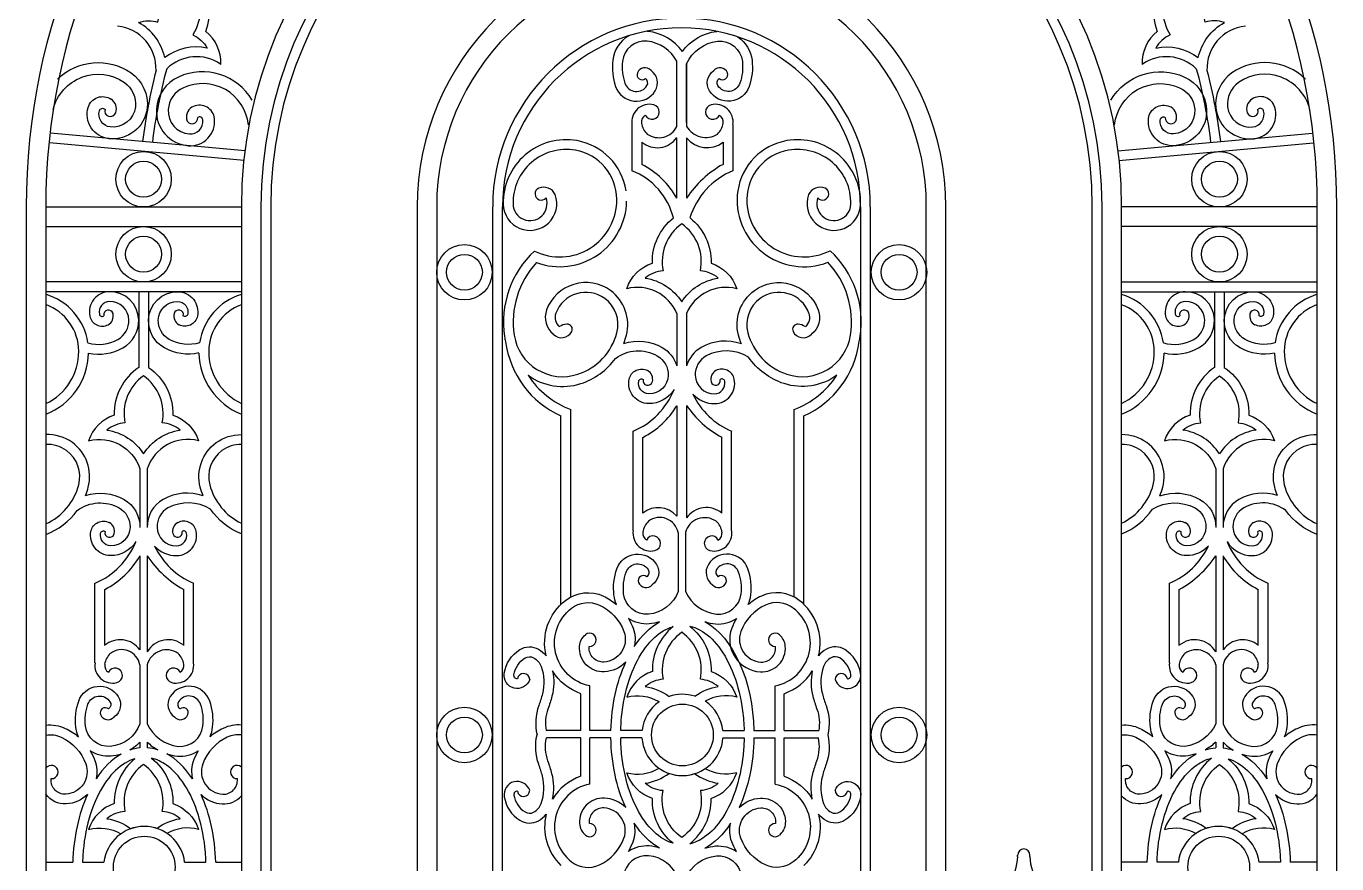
# Model space of a CAD drawing. Header units: millimetres. Extents: x 0 to 1702, y 0 to 2807.
# Drawn here: x 0 to 1702, y 1103 to 2190 of the extents above; entities that cross this region are included whole.
import ezdxf

# ---------------------------------------------------------------- set-up
doc = ezdxf.new("R2010")
doc.units = ezdxf.units.MM
for name, color, linetype in [('ceco.net 115 door frame', 7, 'Continuous'), ('ceco.net 115 door lock', 8, 'Continuous'), ('ceco.net 115 door wrought iron', 9, 'Continuous')]:
    doc.layers.add(name, color=color, linetype=linetype)

msp = doc.modelspace()

# ---------------------------------------------------------------- linework, layer by layer
at = {"layer": 'ceco.net 115 door frame'}
for p, q in [((25.4, 1955.8), (279.4, 1955.8)), ((304.8, 1955.8), (304.8, 50.8)), ((317.5, 1955.8), (317.5, 50.8)), ((533, 1955.8), (533, 266.3)), ((1168.8, 266.3), (1168.8, 1955.8)), ((1384.3, 50.8), (1384.3, 1955.8)), ((1397, 50.8), (1397, 1955.8)), ((1676.4, 1955.8), (1422.4, 1955.8)), ((25.4, 1930.4), (279.4, 1930.4)), ((1676.4, 1930.4), (1422.4, 1930.4))]:
    msp.add_line(p, q, dxfattribs=at)
for points in [[(1701.8, 0), (1701.8, 1955.8, 1), (0, 1955.8), (0, 0), (1701.8, 0)], [(1194.2, 240.9), (1194.2, 1955.8, 1), (507.6, 1955.8), (507.6, 240.9)]]:
    msp.add_lwpolyline(points, format="xyb", close=True, dxfattribs=at)
for points in [[(1676.4, 266.3), (1676.4, 1955.8, 1), (25.4, 1955.8), (25.4, 266.3)], [(1422.4, 266.3), (1422.4, 1955.8, 1), (279.4, 1955.8), (279.4, 266.3)]]:
    msp.add_lwpolyline(points, format="xyb", dxfattribs=at)
for radius in [546.1, 533.4, 317.9]:
    msp.add_arc((850.9, 1955.8), radius, 0, 180, dxfattribs=at)
at = {"layer": 'ceco.net 115 door lock'}
for p, q in [((1287.4, 1112.3), (1287.4, 1114)), ((1303.3, 1112.3), (1303.3, 1114))]:
    msp.add_line(p, q, dxfattribs=at)
for centre, radius, start, end in [((1226.8, 1113.4), 60.7, 322.462, 358.9128), ((1295.4, 1114), 7.96, 0, 180), ((1364, 1113.4), 60.7, 181.0872, 217.538)]:
    msp.add_arc(centre, radius, start, end, dxfattribs=at)
at = {"layer": 'ceco.net 115 door wrought iron'}
for p, q in [((857.5, 2065.2), (857.5, 2141.7)), ((786.6, 2062.7), (786.6, 2002.8)), ((917.6, 2062.7), (917.6, 2002.8)), ((284.5, 2028.7), (31.5, 2051.4)), ((1417.3, 2028.7), (1670.3, 2051.4)), ((283.2, 2016), (30.3, 2038.8)), ((799.3, 2039.9), (799.3, 2010.9)), ((904.9, 2039.9), (904.9, 2010.9)), ((1418.6, 2016), (1671.5, 2038.8)), ((605.7, 351), (605.7, 1955.8)), ((618.4, 351), (618.4, 1955.8)), ((1083.4, 1955.8), (1083.4, 351)), ((1096.1, 1955.8), (1096.1, 351)), ((279.4, 1858.4), (25.4, 1858.4)), ((1422.4, 1858.4), (1676.4, 1858.4)), ((279.4, 1845.7), (25.4, 1845.7)), ((1422.4, 1845.7), (1676.4, 1845.7)), ((844.8, 1817.3), (844.8, 1749.2)), ((857.5, 1817.3), (857.5, 1749.2)), ((707, 1449.1), (707, 1692.8)), ((844.8, 1697.5), (844.8, 1554.3)), ((857.5, 1697.9), (857.5, 1552)), ((997.1, 1449.1), (997.1, 1692.8)), ((694.3, 1439.5), (694.3, 1684.3)), ((1009.8, 1439.5), (1009.8, 1684.3)), ((788.1, 1535.2), (788.1, 1664.6)), ((800.8, 1558.1), (800.8, 1656.5)), ((903.3, 1558.1), (903.3, 1656.5)), ((916, 1535.2), (916, 1664.6)), ((147.6, 1615.6), (147.6, 1539.4)), ((157.2, 1615.6), (157.2, 1539.4)), ((1544.6, 1615.6), (1544.6, 1539.4)), ((1554.2, 1615.6), (1554.2, 1539.4)), ((846.4, 1532.8), (846.4, 1456.3)), ((856, 1532.8), (856, 1456.3)), ((147.6, 1502.8), (147.6, 1380.6)), ((157.2, 1502.8), (157.2, 1377.9)), ((1544.6, 1502.8), (1544.6, 1377.9)), ((1554.2, 1502.8), (1554.2, 1380.6)), ((89.3, 1363.6), (89.3, 1467.2)), ((217.2, 1363.6), (217.2, 1467.2)), ((1484.6, 1363.6), (1484.6, 1467.2)), ((1612.5, 1363.6), (1612.5, 1467.2)), ((102, 1386.4), (102, 1459.1)), ((204.5, 1386.4), (204.5, 1459.1)), ((1497.3, 1386.4), (1497.3, 1459.1)), ((1599.8, 1386.4), (1599.8, 1459.1)), ((147.6, 1361.1), (147.6, 1284.6)), ((157.2, 1361.1), (157.2, 1284.6)), ((1544.6, 1361.1), (1544.6, 1284.6)), ((1554.2, 1361.1), (1554.2, 1284.6)), ((731.7, 1275.7), (731.7, 1333.7)), ((972.5, 1275.7), (972.5, 1333.7)), ((720.2, 1275.7), (720.2, 1323.6)), ((984, 1275.7), (984, 1323.6)), ((147.6, 1260.7), (147.6, 1253.2)), ((157.2, 1260.7), (157.2, 1253.3)), ((720.2, 1275.7), (675.1, 1275.7)), ((720.2, 1266.2), (675.5, 1266.2)), ((720.2, 1216.4), (720.2, 1266.2)), ((759.3, 1275.7), (731.7, 1275.7)), ((731.7, 1206.3), (731.7, 1266.2)), ((759.2, 1266.2), (731.7, 1266.2)), ((799.6, 1275.7), (772, 1275.7)), ((799.4, 1266.2), (772, 1266.2)), ((904.6, 1275.7), (932.2, 1275.7)), ((904.8, 1266.2), (932.2, 1266.2)), ((944.9, 1275.7), (972.5, 1275.7)), ((944.9, 1266.2), (972.5, 1266.2)), ((972.5, 1206.3), (972.5, 1266.2)), ((984, 1275.7), (1029.1, 1275.7)), ((984, 1216.4), (984, 1266.2)), ((984, 1266.2), (1028.7, 1266.2)), ((1544.6, 1260.7), (1544.6, 1253.3)), ((1554.2, 1260.7), (1554.2, 1253.2)), ((25.4, 1104.7), (60.5, 1104.7)), ((73.2, 1104.7), (100.8, 1104.7)), ((205.7, 1104.7), (233.4, 1104.7)), ((246.1, 1104.7), (279.4, 1104.7)), ((1455.7, 1104.7), (1422.4, 1104.7)), ((1496.1, 1104.7), (1468.4, 1104.7)), ((1628.6, 1104.7), (1601, 1104.7)), ((1676.4, 1104.7), (1641.3, 1104.7))]:
    msp.add_line(p, q, dxfattribs=at)
for points in [[(215, 2244.7, -0.298178), (216.5, 2179.1, -0.162801), (235.1, 2162.1, 0.217567), (179.9, 2149.7, 0.217567), (146, 2195.1, -0.162801), (171.1, 2195.8, -0.298178), (215, 2244.7, -0.298178)], [(1486.8, 2244.7, 0.298178), (1485.3, 2179.1, 0.162801), (1466.7, 2162.1, -0.217567), (1521.9, 2149.7, -0.217567), (1555.8, 2195.1, 0.162801), (1530.7, 2195.8, 0.298178), (1486.8, 2244.7, 0.298178)], [(851.2, 1832.5, -0.217567), (898.7, 1863.3, 0.162801), (875.4, 1872.7, 0.298178), (851.2, 1933.7, 0.298178), (827, 1872.7, 0.162801), (803.7, 1863.3, -0.217567)], [(152.4, 1635, -0.217567), (199.9, 1665.9, 0.162801), (176.6, 1675.3, 0.298178), (152.4, 1736.3, 0.298178), (128.2, 1675.3, 0.162801), (104.9, 1665.9, -0.217567)], [(1549.4, 1635, 0.217567), (1501.9, 1665.9, -0.162801), (1525.2, 1675.3, -0.298178), (1549.4, 1736.3, -0.298178), (1573.6, 1675.3, -0.162801), (1596.9, 1665.9, 0.217567)]]:
    msp.add_lwpolyline(points, format="xyb", close=True, dxfattribs=at)
for points in [[(852.1, 2157.5, 0.210669), (807.7, 2183.7, 0.012639), (805.5, 2183.9)], [(852.1, 2157.5, -0.210669), (896.5, 2183.7, -0.0019), (896.8, 2183.8)], [(782.3, 2178, 0.235004), (761.6, 2146.2, 0.113932), (765.4, 2112.2, 0.627897), (816.8, 2106.5, 0.401846), (811.3, 2132.9)], [(844.8, 2060.4), (844.8, 2145.2, 0.239199), (806.4, 2171.1, 0.404298), (774.2, 2144.7, 0.113932), (777.4, 2116.4, 0.627897), (806.1, 2113.3, 0.401846), (804.1, 2122.5)], [(857.5, 2141.7, -0.259441), (897.8, 2171.1, -0.404298), (929.9, 2144.7, -0.113932), (926.7, 2116.4, -0.627897), (898.1, 2113.3, -0.401846), (900, 2122.5)], [(924.2, 2176.5, -0.217453), (942.5, 2146.2, -0.113932), (938.7, 2112.2, -0.627897), (887.3, 2106.5, -0.401846), (892.8, 2132.9)], [(35, 2082.3, -0.525666), (127.5, 2117.3, -0.276638), (141.8, 2085.7, -0.411841), (109.1, 2059.6, -0.470069), (95.1, 2080.7, -0.546885), (102.3, 2082.7)], [(40.7, 2121.8, -0.35957), (136.2, 2129.8, -0.276638), (157, 2084, -0.411841), (107.5, 2044.4, -0.470069), (80.5, 2085.1, -0.501739), (110.2, 2095.8)], [(168.6, 2132.8, 0.03329), (151.2, 2040.7, 0.03329)], [(182.4, 2135.2, 0.035229), (163.8, 2039.5, 0.035229)], [(293.6, 2094.4, 0.382297), (197.7, 2124.5, 0.276638), (169.1, 2083, 0.411841), (210.8, 2035.3, 0.470069), (244.5, 2070.5, 0.501739), (217.3, 2086.4)], [(1408.2, 2094.4, -0.382297), (1504.1, 2124.5, -0.276638), (1532.7, 2083, -0.411841), (1491, 2035.3, -0.470069), (1457.3, 2070.5, -0.501739), (1484.5, 2086.4)], [(1519.4, 2135.2, -0.035229), (1538, 2039.5, -0.035229)], [(1533.2, 2132.8, -0.03329), (1550.6, 2040.7, -0.03329)], [(1661.1, 2121.8, 0.35957), (1565.6, 2129.8, 0.276638), (1544.8, 2084, 0.411841), (1594.3, 2044.4, 0.470069), (1621.3, 2085.1, 0.501739), (1591.6, 2095.8)], [(1666.8, 2082.3, 0.525666), (1574.3, 2117.3, 0.276638), (1560, 2085.7, 0.411841), (1592.7, 2059.6, 0.470069), (1606.7, 2080.7, 0.546885), (1599.5, 2082.7)], [(288.6, 2062.5, 0.510203), (204.1, 2110.6, 0.276638), (184.4, 2082.1, 0.411841), (211.9, 2050.5, 0.470069), (229.4, 2068.8, 0.546885), (222.7, 2072)], [(1413.2, 2062.5, -0.510203), (1497.7, 2110.6, -0.276638), (1517.4, 2082.1, -0.411841), (1489.9, 2050.5, -0.470069), (1472.4, 2068.8, -0.546885), (1479.1, 2072)], [(844.8, 1817.3, 0.373142), (779.8, 1849.5, -0.238095), (813.1, 1882.9, -0.234947), (840.4, 1941.5)], [(862, 1941.5, -0.234947), (889.3, 1882.9, -0.238095), (922.6, 1849.5, 0.373142), (857.5, 1817.3, 0.373142)], [(775.9, 1778.6, 0.030947), (779.3, 1789.2, 0.308466), (758.7, 1847.1, 0.495958), (675.8, 1822.2, 0.322961), (684.5, 1790.4)], [(928.6, 1777.9, -0.033006), (924.8, 1789.2, -0.308466), (945.5, 1847.1, -0.495958), (1028.4, 1822.2, -0.322961), (1019.7, 1790.4)], [(146.1, 1845.7), (146.1, 1747.4, 0.255077), (114.3, 1685.4, 0.238095), (81, 1652.1, -0.396765), (147.6, 1615.6)], [(81, 1766, 0.185319), (125.4, 1772.7, 0.276638), (146.1, 1809.2, 0.411841), (108, 1845.7, 0.470069), (82.6, 1814, 0.501739), (106.4, 1802.8)], [(158.8, 1845.7), (158.8, 1747.4, -0.255077), (190.5, 1685.4, -0.238095), (223.8, 1652.1, 0.396765), (157.2, 1615.6)], [(224.3, 1766.1, -0.187275), (179.4, 1772.7, -0.276638), (158.8, 1809.2, -0.411841), (196.9, 1845.7, -0.470069), (222.3, 1814, -0.501739), (198.4, 1802.8)], [(1477.5, 1766.1, 0.187275), (1522.4, 1772.7, 0.276638), (1543, 1809.2, 0.411841), (1504.9, 1845.7, 0.470069), (1479.5, 1814, 0.501739), (1503.4, 1802.8)], [(1543, 1845.7), (1543, 1747.4, 0.255077), (1511.3, 1685.4, 0.238095), (1478, 1652.1, -0.396765), (1544.6, 1615.6)], [(1555.7, 1845.7), (1555.7, 1747.4, -0.255077), (1587.5, 1685.4, -0.238095), (1620.8, 1652.1, 0.396765), (1554.2, 1615.6)], [(1620.8, 1766, -0.185319), (1576.4, 1772.7, -0.276638), (1555.7, 1809.2, -0.411841), (1593.8, 1845.7, -0.470069), (1619.2, 1814, -0.501739), (1595.4, 1802.8)], [(80.1, 1779.3, 0.204459), (119.1, 1783.7, 0.276638), (133.4, 1808.9, 0.411841), (108.2, 1833, 0.470069), (95, 1816.5, 0.546885), (100.8, 1814.3)], [(225.2, 1779.4, -0.207111), (185.7, 1783.7, -0.276638), (171.4, 1808.9, -0.411841), (196.6, 1833, -0.470069), (209.8, 1816.5, -0.546885), (204, 1814.3)], [(1476.6, 1779.4, 0.207111), (1516.1, 1783.7, 0.276638), (1530.4, 1808.9, 0.411841), (1505.2, 1833, 0.470069), (1492, 1816.5, 0.546885), (1497.8, 1814.3)], [(1621.7, 1779.3, -0.204459), (1582.7, 1783.7, -0.276638), (1568.4, 1808.9, -0.411841), (1593.6, 1833, -0.470069), (1606.8, 1816.5, -0.546885), (1601, 1814.3)], [(775.9, 1778.6, -0.20873), (825.8, 1773.3, -0.195746), (844.8, 1749.2, -0.195746)], [(928.6, 1777.9, 0.217731), (876.6, 1773.3, 0.195746), (857.5, 1749.2, 0.195746)], [(651.8, 1737.1, 0.240354), (720.2, 1726.3, 0.15816), (765.1, 1759.1, 0.15816)], [(765.1, 1759.1, -0.296123), (819.5, 1762.3, -0.276638), (833.7, 1737.1, -0.411841), (808.6, 1713, -0.470069), (795.4, 1729.5, -0.546885), (801.2, 1731.7, -0.501739)], [(937.9, 1760.7, 0.263345), (882.9, 1762.3, 0.276638), (868.7, 1737.1, 0.411841), (893.8, 1713, 0.470069), (907, 1729.5, 0.546885), (901.2, 1731.7)], [(1052.4, 1737.1, -0.240354), (984, 1726.3, -0.163799), (937.9, 1760.7, -0.163799)], [(841.2, 1718.6, -0.269006), (808.3, 1700.3, -0.470069), (782.9, 1732, -0.501739), (806.7, 1743.2)], [(865.6, 1712.7, 0.217134), (894.1, 1700.3, 0.470069), (919.5, 1732, 0.501739), (895.6, 1743.2)], [(77.1, 1581.2, 0.030947), (80.6, 1591.8, 0.308466), (59.9, 1649.7, 0.170366), (25.4, 1660, 0.170366)], [(229.8, 1580.5, -0.033006), (226, 1591.8, -0.308466), (246.7, 1649.7, -0.161988), (279.4, 1660.1, -0.161988)], [(1472, 1580.5, 0.033006), (1475.8, 1591.8, 0.308466), (1455.1, 1649.7, 0.161988), (1422.4, 1660.1, 0.161988)], [(1624.7, 1581.2, -0.030947), (1621.2, 1591.8, -0.308466), (1641.9, 1649.7, -0.170366), (1676.4, 1660, -0.170366)], [(77.1, 1581.2, -0.20873), (127, 1575.9, -0.276638), (147.6, 1539.4)], [(229.8, 1580.5, 0.217731), (177.8, 1575.9, 0.276638), (157.2, 1539.4)], [(1472, 1580.5, -0.217731), (1524, 1575.9, -0.276638), (1544.6, 1539.4)], [(1624.7, 1581.2, 0.20873), (1574.8, 1575.9, 0.276638), (1554.2, 1539.4)], [(66.3, 1561.6, -0.296123), (120.7, 1564.9, -0.276638), (134.9, 1539.7, -0.411841), (109.8, 1515.6, -0.470069), (96.6, 1532.1, -0.546885), (102.4, 1534.3, -0.501739)], [(239.1, 1563.3, 0.263345), (184.1, 1564.9, 0.276638), (169.9, 1539.7, 0.411841), (195, 1515.6, 0.470069), (208.2, 1532.1, 0.546885), (202.4, 1534.3)], [(1462.7, 1563.3, -0.263345), (1517.7, 1564.9, -0.276638), (1531.9, 1539.7, -0.411841), (1506.8, 1515.6, -0.470069), (1493.6, 1532.1, -0.546885), (1499.4, 1534.3)], [(1635.5, 1561.6, 0.296123), (1581.1, 1564.9, 0.276638), (1566.9, 1539.7, 0.411841), (1592, 1515.6, 0.470069), (1605.2, 1532.1, 0.546885), (1599.4, 1534.3, 0.501739)], [(25.4, 1530.3, 0.146135), (66.3, 1561.6)], [(279.4, 1531, -0.146354), (239.1, 1563.3)], [(1422.4, 1531, 0.146354), (1462.7, 1563.3)], [(1676.4, 1530.3, -0.146135), (1635.5, 1561.6)], [(142.4, 1521.2, -0.269006), (109.5, 1502.9, -0.470069), (84.1, 1534.6, -0.501739), (108, 1545.7)], [(166.8, 1515.3, 0.217134), (195.3, 1502.9, 0.470069), (220.7, 1534.6, 0.501739), (196.9, 1545.7)], [(1535, 1515.3, -0.217134), (1506.5, 1502.9, -0.470069), (1481.1, 1534.6, -0.501739), (1504.9, 1545.7)], [(1559.4, 1521.2, 0.269006), (1592.3, 1502.9, 0.470069), (1617.7, 1534.6, 0.501739), (1593.8, 1545.7)], [(766.6, 1439.3, -0.076258), (763.2, 1451.8, -0.113932), (767, 1485.8, -0.627897), (818.4, 1491.5, -0.401846), (812.9, 1465)], [(937.5, 1439.3, 0.076258), (940.9, 1451.8, 0.113932), (937.1, 1485.8, 0.627897), (885.8, 1491.5, 0.401846), (891.2, 1465)], [(846.4, 1456.3, -0.293585), (808, 1426.9, -0.404298), (775.8, 1453.3, -0.113932), (779, 1481.5, -0.627897), (807.6, 1484.7, -0.401846), (805.7, 1475.5)], [(856, 1456.3, 0.259441), (896.2, 1426.9, 0.404298), (928.3, 1453.3, 0.113932), (925.1, 1481.5, 0.627897), (896.5, 1484.7, 0.401846), (898.4, 1475.5)], [(675.2, 1372.9, -0.296557), (700.3, 1444.7, -0.280029), (749.6, 1450.3, -0.068525), (766.6, 1439.3)], [(1028.9, 1372.9, 0.296557), (1003.9, 1444.7, 0.280029), (954.6, 1450.3, 0.068525), (937.5, 1439.3)], [(731.7, 1333.7, -0.642174), (708.1, 1434.7, -0.280029), (744.3, 1438.7, -0.198402), (776.1, 1404.2, -0.505576), (750.1, 1364.7, -0.452982), (731.1, 1384.2, -0.023023), (731.2, 1385, -0.023023)], [(972.5, 1333.7, 0.642174), (996.1, 1434.7, 0.280029), (959.9, 1438.7, 0.198402), (928, 1404.2, 0.505576), (954.1, 1364.7, 0.452982), (973, 1384.2, 0.023023), (972.9, 1385, 0.023023)], [(822.2, 1416.9, -0.058874), (809, 1414.2, -0.168076), (782, 1421.2, -0.168076)], [(782, 1421.2, -0.046934), (788, 1408.6, -0.145309), (789.6, 1384.7)], [(881.3, 1417.2, 0.052345), (895.2, 1414.2, 0.168076), (922.2, 1421.2, 0.168076)], [(922.2, 1421.2, 0.046934), (916.1, 1408.6, 0.505576), (953.4, 1352, 0.452982), (985.7, 1385.2, 0.199321), (978, 1400.1)], [(778.4, 1364.4, -0.186058), (750.8, 1352, -0.452982), (718.5, 1385.2, -0.199321), (726.1, 1400.1)], [(840, 1410.7, 0.233062), (813.1, 1352.4, 0.238095), (779.8, 1319.1, -0.198626), (821.7, 1313.3)], [(868.3, 1320.3, -0.122464), (898.7, 1332.8, 0.162801), (875.4, 1342.3, 0.298178), (851.2, 1403.3, 0.298178), (827, 1342.3, 0.162801), (803.7, 1332.8, -0.125021), (834.7, 1319.9, -0.125021)], [(861.6, 1411.4, -0.236914), (889.3, 1352.4, -0.238095), (922.6, 1319.1, 0.193409), (881.6, 1313.8)], [(653.8, 1341.9, -0.919927), (620.7, 1350.2, -0.214906), (641, 1380.8, -0.271554), (665, 1381.5, -0.0995), (675.2, 1372.9, -0.0995)], [(1050.4, 1341.9, 0.919927), (1083.4, 1350.2, 0.214906), (1063.1, 1380.8, 0.271554), (1039.1, 1381.5, 0.0995), (1028.9, 1372.9, 0.0995)], [(637.9, 1343, -0.483733), (633.3, 1348.1, -0.214906), (647.8, 1370, -0.271554), (658.9, 1370.3, -0.184149), (668.7, 1358.9, -0.14955), (670.3, 1323.5, -0.024291), (665.6, 1308.1, 0.14555), (663.3, 1270, 0.12335)], [(1066.3, 1343, 0.483733), (1070.9, 1348.1, 0.214906), (1056.4, 1370, 0.271554), (1045.2, 1370.3, 0.184149), (1035.4, 1358.9, 0.14955), (1033.8, 1323.5, 0.024291), (1038.6, 1308.1, -0.14555), (1040.8, 1270, -0.14555), (1038.6, 1231.9, 0.024291), (1033.8, 1216.5, 0.14955), (1035.4, 1181.1, 0.184149), (1045.2, 1169.7, 0.271554), (1056.4, 1170, 0.214906), (1070.9, 1191.9, 0.483733), (1066.3, 1197, -0.483733)], [(683.5, 1353.2, -0.113593), (682.7, 1320.4, -0.024291), (677.5, 1303.7, 0.131924), (675.1, 1275.7)], [(720.2, 1323.6, -0.174073), (683.5, 1353.2, -0.174073)], [(984, 1323.6, 0.174073), (1020.7, 1353.2, 0.174073)], [(1020.7, 1353.2, 0.113593), (1021.5, 1320.4, 0.024291), (1026.6, 1303.7, -0.131924), (1029.1, 1275.7)], [(67.8, 1267.7, -0.076258), (64.4, 1280.1, -0.113932), (68.2, 1314.1, -0.627897), (119.6, 1319.8, -0.401846), (114.1, 1293.4)], [(238.7, 1267.7, 0.076258), (242.1, 1280.1, 0.113932), (238.3, 1314.1, 0.627897), (187, 1319.8, 0.401846), (192.4, 1293.4)], [(1463.1, 1267.7, -0.076258), (1459.7, 1280.1, -0.113932), (1463.5, 1314.1, -0.627897), (1514.8, 1319.8, -0.401846), (1509.4, 1293.4)], [(1634, 1267.7, 0.076258), (1637.4, 1280.1, 0.113932), (1633.6, 1314.1, 0.627897), (1582.2, 1319.8, 0.401846), (1587.7, 1293.4)], [(147.6, 1284.6, -0.293585), (109.2, 1255.2, -0.404298), (77, 1281.6, -0.113932), (80.2, 1309.9, -0.627897), (108.8, 1313.1, -0.401846), (106.9, 1303.9)], [(157.2, 1284.6, 0.264323), (197.4, 1255.2, 0.404298), (229.5, 1281.6, 0.113932), (226.4, 1309.9, 0.627897), (197.7, 1313.1, 0.401846), (199.6, 1303.9)], [(1544.6, 1284.6, -0.264323), (1504.4, 1255.2, -0.404298), (1472.3, 1281.6, -0.113932), (1475.4, 1309.9, -0.627897), (1504.1, 1313.1, -0.401846), (1502.2, 1303.9)], [(1554.2, 1284.6, 0.293585), (1592.6, 1255.2, 0.404298), (1624.8, 1281.6, 0.113932), (1621.6, 1309.9, 0.627897), (1593, 1313.1, 0.401846), (1594.9, 1303.9)], [(25.4, 1282.7, -0.137177), (50.8, 1278.6, -0.068525), (67.8, 1267.7)], [(279.4, 1282.9, 0.127702), (255.8, 1278.6, 0.068525), (238.7, 1267.7)], [(1422.4, 1282.9, -0.127702), (1446, 1278.6, -0.068525), (1463.1, 1267.7)], [(1676.4, 1282.7, 0.137177), (1651, 1278.6, 0.068525), (1634, 1267.7)], [(25.4, 1269.9, -0.147572), (45.5, 1267.1, -0.198402), (77.3, 1232.6, -0.505576), (51.3, 1193.1, -0.452982), (32.3, 1212.5, -0.023023), (32.5, 1213.4)], [(147.6, 1260.7, -0.072357), (134.7, 1250.4, -0.072357)], [(157.2, 1260.7, 0.063138), (170.9, 1250.6, 0.063138)], [(279.4, 1270.2, 0.134586), (261.1, 1267.1, 0.198402), (229.3, 1232.6, 0.505576), (255.3, 1193.1, 0.452982), (274.2, 1212.5, 0.023023), (274.1, 1213.4)], [(637.9, 1197, 0.483733), (633.3, 1191.9, 0.214906), (647.8, 1170, 0.271554), (658.9, 1169.7, 0.184149), (668.7, 1181.1, 0.14955), (670.3, 1216.5, 0.024291), (665.6, 1231.9, -0.14555), (663.3, 1270, -0.130697)], [(683.5, 1186.8, 0.113593), (682.7, 1219.6, 0.024291), (677.5, 1236.3, -0.141076), (675.5, 1266.2)], [(1020.7, 1186.8, -0.113593), (1021.5, 1219.6, -0.024291), (1026.6, 1236.3, 0.141076), (1028.7, 1266.2)], [(1422.4, 1270.2, -0.134586), (1440.7, 1267.1, -0.198402), (1472.5, 1232.6, -0.505576), (1446.5, 1193.1, -0.452982), (1427.6, 1212.5, -0.023023), (1427.7, 1213.4)], [(1544.6, 1260.7, -0.063138), (1530.9, 1250.6, -0.063138)], [(1554.2, 1260.7, 0.072357), (1567.1, 1250.4, 0.072357)], [(1676.4, 1269.9, 0.147572), (1656.3, 1267.1, 0.198402), (1624.5, 1232.6, 0.505576), (1650.5, 1193.1, 0.452982), (1669.5, 1212.5, 0.023023), (1669.3, 1213.4)], [(83.2, 1249.5, -0.046934), (89.2, 1237, -0.145309), (90.8, 1213.1)], [(123.4, 1245.2, -0.058874), (110.2, 1242.6, -0.168076), (83.2, 1249.5)], [(182.5, 1245.6, 0.052345), (196.4, 1242.6, 0.168076), (223.4, 1249.5, 0.168076)], [(223.4, 1249.5, 0.046934), (217.3, 1237, 0.145309), (215.8, 1213.1)], [(1519.3, 1245.6, -0.052345), (1505.4, 1242.6, -0.168076), (1478.4, 1249.5, -0.168076)], [(1478.4, 1249.5, -0.046934), (1484.5, 1237, -0.145309), (1486, 1213.1)], [(1578.4, 1245.2, 0.058874), (1591.6, 1242.6, 0.168076), (1618.6, 1249.5)], [(1618.6, 1249.5, 0.046934), (1612.6, 1237, 0.145309), (1611, 1213.1)], [(25.4, 1226.6, -0.030417), (27.3, 1228.5)], [(141.2, 1239.1, 0.233084), (114.3, 1180.8, 0.238095), (81, 1147.4, -0.198626), (122.9, 1141.6)], [(169.5, 1148.6, -0.122464), (199.9, 1161.2, 0.162801), (176.6, 1170.6, 0.298178), (152.4, 1231.6, 0.298178), (128.2, 1170.6, 0.162801), (104.9, 1161.2, -0.125021), (135.9, 1148.2, -0.125021)], [(162.8, 1239.7, -0.23685), (190.5, 1180.8, -0.238095), (223.8, 1147.4, 0.193409), (182.8, 1142.2)], [(279.4, 1228.4, 0.002198), (279.3, 1228.5)], [(840, 1129.3, -0.233084), (813.1, 1187.6, -0.238095), (779.8, 1220.9, 0.198626), (821.7, 1226.7)], [(861.6, 1128.6, 0.23685), (889.3, 1187.6, 0.238095), (922.6, 1220.9, -0.193409), (881.6, 1226.2)], [(1422.4, 1228.4, -0.002198), (1422.5, 1228.5)], [(1539, 1239.7, 0.23685), (1511.3, 1180.8, 0.238095), (1478, 1147.4, -0.193409), (1519, 1142.2)], [(1532.3, 1148.6, 0.122464), (1501.9, 1161.2, -0.162801), (1525.2, 1170.6, -0.298178), (1549.4, 1231.6, -0.298178), (1573.6, 1170.6, -0.162801), (1596.9, 1161.2, 0.125021), (1565.9, 1148.2, 0.125021)], [(1560.6, 1239.1, -0.233084), (1587.5, 1180.8, -0.238095), (1620.8, 1147.4, 0.198626), (1578.9, 1141.6)], [(1676.4, 1226.6, 0.030417), (1674.5, 1228.5)], [(653.8, 1198.1, 0.919927), (620.7, 1189.8, 0.214906), (641, 1159.2, 0.271554), (665, 1158.5, 0.0995), (675.2, 1167.1, 0.0995)], [(720.2, 1216.4, 0.174073), (683.5, 1186.8, 0.174073)], [(868.3, 1219.7, 0.122464), (898.7, 1207.2, -0.162801), (875.4, 1197.7, -0.298178), (851.2, 1136.7, -0.298178), (827, 1197.7, -0.162801), (803.7, 1207.2, 0.125021), (834.7, 1220.1, 0.125021)], [(984, 1216.4, -0.174073), (1020.7, 1186.8, -0.174073)], [(1050.4, 1198.1, -0.919927), (1083.4, 1189.8, -0.214906), (1063.1, 1159.2, -0.271554), (1039.1, 1158.5, -0.0995), (1028.9, 1167.1, -0.0995)], [(79.6, 1192.7, -0.186058), (52, 1180.4, -0.254955), (25.4, 1193.1, -0.254955)], [(227, 1192.7, 0.186058), (254.6, 1180.4, 0.230428), (279.4, 1190.9, 0.230428)], [(731.7, 1206.3, 0.642174), (708.1, 1105.3, 0.280029), (744.3, 1101.3, 0.198402), (776.1, 1135.8, 0.505576), (750.1, 1175.3, 0.452982), (731.1, 1155.8, 0.023023), (731.2, 1155, 0.023023)], [(972.5, 1206.3, -0.642174), (996.1, 1105.3, -0.280029), (959.9, 1101.3, -0.198402), (928, 1135.8, -0.505576), (954.1, 1175.3, -0.452982), (973, 1155.8, -0.023023), (972.9, 1155, -0.023023)], [(1474.8, 1192.7, -0.186058), (1447.2, 1180.4, -0.230428), (1422.4, 1190.9, -0.230428)], [(1622.2, 1192.7, 0.186058), (1649.8, 1180.4, 0.254955), (1676.4, 1193.1, 0.254955)], [(778.4, 1175.6, 0.186058), (750.8, 1188, 0.452982), (718.5, 1154.8, 0.199321), (726.1, 1139.9)], [(925.8, 1175.6, -0.186058), (953.4, 1188, -0.452982), (985.7, 1154.8, -0.199321), (978, 1139.9)], [(675.2, 1167.1, 0.266092), (694.3, 1100.5, 0.266092)], [(1028.9, 1167.1, -0.266092), (1009.8, 1100.5, -0.266092)], [(782, 1118.8, 0.046934), (788, 1131.4, 0.145309), (789.6, 1155.3)], [(922.2, 1118.8, -0.046934), (916.1, 1131.4, -0.145309), (914.6, 1155.3)], [(822.2, 1123.1, 0.058874), (809, 1125.8, 0.168076), (782, 1118.8)], [(881.3, 1122.8, -0.052345), (895.2, 1125.8, -0.168076), (922.2, 1118.8, -0.168076)], [(846.4, 1083.7, 0.293585), (808, 1113.1, 0.404298), (775.8, 1086.7, 0.113932), (779, 1058.5, 0.627897), (807.6, 1055.3, 0.401846), (805.7, 1064.5)], [(856, 1083.7, -0.264323), (896.2, 1113.1, -0.404298), (928.3, 1086.7, -0.113932), (925.1, 1058.5, -0.627897), (896.5, 1055.3, -0.401846), (898.4, 1064.5)]]:
    msp.add_lwpolyline(points, format="xyb", dxfattribs=at)
for points in [[(857.5, 2141.7), (857.5, 2060.4)], [(844.8, 1967.2), (844.8, 2045.7)], [(857.5, 2045.7), (857.5, 1967.2)]]:
    msp.add_lwpolyline(points, dxfattribs=at)
for centre, radius in [((152.4, 1991.8), 36), ((1549.4, 1991.8), 36), ((152.4, 1991.8), 23.3), ((1549.4, 1991.8), 23.3), ((152.4, 1894.4), 36), ((1549.4, 1894.4), 36), ((152.4, 1894.4), 23.3), ((569, 1870.9), 36), ((1133.4, 1870.9), 36), ((1549.4, 1894.4), 23.3), ((569, 1870.9), 23.3), ((1133.4, 1870.9), 23.3), ((569, 1270), 36), ((852.1, 1270), 40.1), ((1133.4, 1270), 36), ((569, 1270), 23.3), ((1133.4, 1270), 23.3), ((153.3, 1098.4), 40.1), ((1548.5, 1098.4), 40.1)]:
    msp.add_circle(centre, radius, dxfattribs=at)
for centre, radius, start, end in [((165.6, 2210.7), 72.6, 338.2458, 34.6762), ((1536.2, 2210.7), 72.6, 145.3238, 201.7542), ((850.9, 1955.8), 245.2, 0, 180), ((113.2, 2135.3), 55.4, 357.3802, 84.2925), ((200.5, 2142.8), 52.3, 357.9306, 51.5005), ((850.9, 1955.8), 232.5, 0, 180), ((1501.3, 2142.8), 52.3, 128.4995, 182.0694), ((1588.6, 2135.3), 55.4, 95.7075, 182.6198), ((221.1, 2095.5), 55.4, 55.1386, 134.2681), ((1480.7, 2095.5), 55.4, 45.7319, 124.8614), ((799.8, 2127.5), 6.6, 158.5338, 310.6317), ((803.4, 2126.1), 10.5, 41.0527, 158.5338), ((900.7, 2126.1), 10.5, 21.4662, 138.9473), ((904.3, 2127.5), 6.6, 229.3683, 21.4662), ((101.8, 2083.1), 15.3, 341.0488, 56.5788), ((1600, 2083.1), 15.3, 123.4212, 198.9512), ((109.3, 2080.5), 7.35, 162.0128, 341.0488), ((223.3, 2072.3), 15.3, 113.1238, 188.6538), ((809.3, 2066.1), 23, 76.1328, 188.3592), ((812.5, 2079.1), 9.6, 206.2411, 76.1328), ((891.7, 2079.1), 9.6, 103.8672, 333.7589), ((894.9, 2066.1), 23, 351.6408, 103.8672), ((1478.5, 2072.3), 15.3, 351.3462, 66.8762), ((1592.5, 2080.5), 7.35, 198.9512, 17.9872), ((215.4, 2071.1), 7.35, 188.6538, 7.6898), ((809.3, 2066.1), 10.3, 121.7079, 188.3592), ((823.1, 2068.1), 24.3, 188.3592, 226.6796), ((821.4, 2071.7), 26, 234.9471, 334.1309), ((882.4, 2074.6), 28.6, 209.7592, 302.3952), ((881, 2068.1), 24.3, 313.3204, 351.6408), ((894.9, 2066.1), 10.3, 351.6408, 58.2921), ((1486.4, 2071.1), 7.35, 172.3102, 351.3462), ((701.2, 1961.3), 81.8, 80.0787, 181.493), ((819.3, 2064.1), 31.4, 230.2872, 324.2022), ((884.1, 2066.6), 33.9, 218.2251, 307.8219), ((1001.7, 1961.3), 81.8, 358.507, 99.9213), ((701.2, 1961.3), 69.1, 80.0787, 181.493), ((701.8, 1965.1), 65.2, 0.6504, 80.0787), ((701.8, 1965.1), 77.9, 8.5272, 80.0787), ((1001, 1965.1), 77.9, 99.9213, 171.3626), ((1001, 1965.1), 65.2, 99.9213, 179.3496), ((1001.7, 1961.3), 69.1, 358.507, 99.9213), ((748.4, 1912.3), 111, 29.6653, 62.7255), ((968.5, 1894.5), 132.7, 118.6552, 146.7744), ((753.9, 1919.8), 89.2, 14.0526, 68.5127), ((955.2, 1912.8), 97.6, 112.6886, 162.904), ((668.8, 1972.7), 8.13, 114.2378, 319.502), ((671.8, 1964.8), 16.7, 24.6225, 112.4017), ((1010, 1965), 86.9, 172.1326, 290.9495), ((1031, 1964.8), 16.7, 67.5983, 155.3775), ((1034.1, 1972.7), 8.13, 220.498, 65.7622), ((654.2, 1960.1), 34.8, 181.493, 19.49), ((654.2, 1960.1), 22.1, 181.493, 19.49), ((692.8, 1965), 74.2, 243.6279, 0.6504), ((692.8, 1965), 86.9, 249.7576, 358.8974), ((1010, 1965), 74.2, 179.3496, 297.1034), ((1048.7, 1960.1), 34.8, 160.51, 358.507), ((1048.7, 1960.1), 22.1, 160.51, 358.507), ((745.7, 1806.3), 126, 132.9586, 188.681), ((958.4, 1806.3), 126, 351.319, 47.3266), ((745.7, 1806.3), 113.3, 137.0782, 188.681), ((958.4, 1806.3), 113.3, 351.319, 43.173), ((3.1, 1767.7), 77.9, 8.5272, 73.3315), ((302.2, 1767.7), 77.9, 107.0257, 171.3626), ((726.7, 1803.2), 41.6, 53.9403, 159.4582), ((977.5, 1803.2), 41.6, 20.5418, 126.0597), ((1399.6, 1767.7), 77.9, 8.6374, 72.9743), ((1698.7, 1767.7), 77.9, 106.6685, 171.4728), ((3.1, 1767.7), 65.2, 0.6504, 69.959), ((106.8, 1815.7), 6.13, 13.8025, 192.8385), ((198, 1815.7), 6.13, 347.1615, 166.1975), ((302.2, 1767.7), 65.2, 110.4763, 179.3496), ((726.5, 1803), 41.9, 345.3674, 53.9403), ((977.6, 1803), 41.9, 126.0597, 194.6326), ((1399.6, 1767.7), 65.2, 0.6504, 69.5237), ((1503.8, 1815.7), 6.13, 13.8025, 192.8385), ((1595, 1815.7), 6.13, 347.1615, 166.1975), ((1698.7, 1767.7), 65.2, 110.041, 179.3496), ((100.3, 1814.1), 12.8, 298.2725, 13.8025), ((204.5, 1814.1), 12.8, 166.1975, 241.7275), ((702.2, 1812.3), 15.5, 159.4582, 231.052), ((1002, 1812.3), 15.5, 308.948, 20.5418), ((1497.3, 1814.1), 12.8, 298.2725, 13.8025), ((1601.5, 1814.1), 12.8, 166.1975, 241.7275), ((696.5, 1798.8), 76.2, 188.681, 193.4043), ((696.5, 1798.8), 63.5, 188.681, 288.104), ((695.1, 1800.7), 14.8, 223.7842, 333.0341), ((703.5, 1782.9), 20.6, 94.346, 122.5239), ((702.5, 1796.9), 6.57, 333.0341, 94.346), ((692.2, 1811.9), 77.3, 288.104, 345.3674), ((1011.9, 1811.9), 77.3, 194.6326, 251.896), ((1007.6, 1798.8), 63.5, 251.896, 351.319), ((1001.7, 1796.9), 6.57, 85.654, 206.9659), ((1009, 1800.7), 14.8, 206.9659, 316.2158), ((1000.6, 1782.9), 20.6, 57.4761, 85.654), ((1007.6, 1798.8), 76.2, 346.5957, 351.319), ((745.5, 1797.5), 124.2, 187.5707, 245.6975), ((958.7, 1797.5), 124.2, 294.3025, 352.4293), ((-6, 1767.6), 74.2, 294.9961, 0.6504), ((-6, 1767.6), 86.9, 291.1511, 358.8974), ((311.2, 1767.6), 86.9, 181.0343, 248.5201), ((311.2, 1767.6), 74.2, 179.3496, 244.6074), ((1390.6, 1767.6), 74.2, 295.3926, 0.6504), ((1390.6, 1767.6), 86.9, 291.4799, 358.9657), ((1707.8, 1767.6), 86.9, 181.1026, 248.8489), ((1707.8, 1767.6), 74.2, 179.3496, 245.0039), ((745.5, 1797.5), 111.5, 212.8045, 249.8476), ((800.7, 1731.9), 12.8, 346.1975, 61.7275), ((901.7, 1731.9), 12.8, 118.2725, 193.8025), ((958.7, 1797.5), 111.5, 290.1524, 327.1955), ((807.1, 1730.3), 6.13, 167.1615, 346.1975), ((895.2, 1730.3), 6.13, 193.8025, 12.8385), ((750.5, 1754.6), 97.6, 292.6886, 338.3188), ((953.7, 1754.6), 97.6, 205.4618, 247.3114), ((750.5, 1754.6), 110.3, 297.1596, 328.8179), ((966.9, 1773), 132.7, 214.4567, 241.3448), ((27.9, 1605.7), 41.6, 53.9403, 93.412), ((27.7, 1605.5), 41.9, 345.3674, 53.9403), ((278.8, 1605.5), 41.9, 126.0597, 194.6326), ((278.7, 1605.7), 41.6, 89.0272, 126.0597), ((1423.1, 1605.7), 41.6, 53.9403, 90.9728), ((1423, 1605.5), 41.9, 345.3674, 53.9403), ((1674.1, 1605.5), 41.9, 126.0597, 194.6326), ((1673.9, 1605.7), 41.6, 86.588, 126.0597), ((-6.6, 1614.5), 77.3, 294.4168, 345.3674), ((313.1, 1614.5), 77.3, 194.6326, 244.1337), ((1388.7, 1614.5), 77.3, 295.8663, 345.3674), ((1708.4, 1614.5), 77.3, 194.6326, 245.5832), ((820.9, 1533.9), 31.4, 40.4833, 129.7128), ((822.7, 1528.4), 24.1, 10.5546, 127.3593), ((881.1, 1526.2), 26, 54.9471, 165.4345), ((883.2, 1533.9), 31.4, 50.2872, 144.7786), ((108.3, 1532.9), 6.13, 167.1615, 346.1975), ((101.9, 1534.5), 12.8, 346.1975, 61.7275), ((202.9, 1534.5), 12.8, 118.2725, 193.8025), ((196.5, 1532.9), 6.13, 193.8025, 12.8385), ((810.9, 1531.9), 23, 171.6408, 283.8672), ((810.9, 1531.9), 10.3, 171.6408, 238.2921), ((824.7, 1529.9), 24.3, 133.3204, 171.6408), ((893.3, 1531.9), 23, 256.1328, 8.3592), ((879.4, 1529.9), 24.3, 8.3592, 46.6796), ((893.3, 1531.9), 10.3, 301.7079, 8.3592), ((1505.3, 1532.9), 6.13, 167.1615, 346.1975), ((1498.9, 1534.5), 12.8, 346.1975, 61.7275), ((1599.9, 1534.5), 12.8, 118.2725, 193.8025), ((1593.5, 1532.9), 6.13, 193.8025, 12.8385), ((51.7, 1557.2), 97.6, 292.6886, 338.3188), ((254.9, 1557.2), 97.6, 205.4618, 247.3114), ((814.1, 1518.9), 9.6, 283.8672, 153.7589), ((890.1, 1518.9), 9.6, 26.2411, 256.1328), ((1446.9, 1557.2), 97.6, 292.6886, 334.5382), ((1650.1, 1557.2), 97.6, 201.6812, 247.3114), ((51.7, 1557.2), 110.3, 297.1596, 330.4496), ((268.1, 1575.5), 132.7, 213.2256, 241.3448), ((1433.7, 1575.5), 132.7, 298.6552, 326.7744), ((1650.1, 1557.2), 110.3, 209.5504, 242.8404), ((801.4, 1470.5), 6.6, 49.3683, 201.4662), ((805, 1471.9), 10.5, 201.4662, 318.9473), ((899.1, 1471.9), 10.5, 221.0527, 338.5338), ((902.7, 1470.5), 6.6, 338.5338, 130.6317), ((731.7, 1393.6), 8.58, 267.1353, 130.4233), ((972.5, 1393.6), 8.58, 49.5767, 272.8647), ((122.1, 1362.3), 31.4, 35.7978, 129.7128), ((123.9, 1356.7), 24.1, 10.5546, 127.3593), ((184.4, 1362.3), 31.4, 50.2872, 150.1603), ((182.3, 1354.6), 26, 54.9471, 165.4345), ((1517.4, 1362.3), 31.4, 29.8397, 129.7128), ((1519.5, 1354.6), 26, 14.5655, 125.0529), ((1579.7, 1362.3), 31.4, 50.2872, 144.2022), ((1577.9, 1356.7), 24.1, 52.6407, 169.4454), ((112.1, 1360.3), 23, 171.6408, 283.8672), ((112.1, 1360.3), 10.3, 171.6408, 238.2921), ((125.9, 1358.2), 24.3, 133.3204, 171.6408), ((194.5, 1360.3), 23, 256.1328, 8.3592), ((180.6, 1358.2), 24.3, 8.3592, 46.6796), ((194.5, 1360.3), 10.3, 301.7079, 8.3592), ((1507.3, 1360.3), 23, 171.6408, 283.8672), ((1507.3, 1360.3), 10.3, 171.6408, 238.2921), ((1521.2, 1358.2), 24.3, 133.3204, 171.6408), ((1589.7, 1360.3), 23, 256.1328, 8.3592), ((1575.9, 1358.2), 24.3, 8.3592, 46.6796), ((1589.7, 1360.3), 10.3, 301.7079, 8.3592), ((115.3, 1347.3), 9.6, 283.8672, 153.7589), ((191.3, 1347.3), 9.6, 26.2411, 256.1328), ((645.8, 1342), 7.97, 359.1077, 172.5833), ((1058.4, 1342), 7.97, 7.4167, 180.8923), ((1510.5, 1347.3), 9.6, 283.8672, 153.7589), ((1586.5, 1347.3), 9.6, 26.2411, 256.1328), ((852.1, 1270), 52.8, 125.0551, 173.7749), ((852.1, 1270), 52.8, 72.14, 109.2559), ((852.1, 1270), 52.8, 6.2251, 56.0036), ((102.6, 1298.8), 6.6, 49.3683, 201.4662), ((106.2, 1300.3), 10.5, 201.4662, 318.9473), ((200.3, 1300.3), 10.5, 221.0527, 338.5338), ((203.9, 1298.8), 6.6, 338.5338, 130.6317), ((1497.9, 1298.8), 6.6, 49.3683, 201.4662), ((1501.5, 1300.3), 10.5, 201.4662, 318.9473), ((1595.6, 1300.3), 10.5, 221.0527, 338.5338), ((1599.2, 1298.8), 6.6, 338.5338, 130.6317), ((852.1, 1270), 52.8, 184.1455, 355.8545), ((32.9, 1221.9), 8.58, 267.1353, 130.4233), ((273.7, 1221.9), 8.58, 49.5767, 272.8647), ((1428.1, 1221.9), 8.58, 267.1353, 130.4233), ((1668.9, 1221.9), 8.58, 49.5767, 272.8647), ((852.1, 1270), 52.8, 250.7441, 287.86), ((645.8, 1198), 7.97, 187.4167, 0.8923), ((1058.4, 1198), 7.97, 179.1077, 352.5833), ((153.3, 1098.4), 52.8, 6.9021, 173.0979), ((153.3, 1098.4), 52.8, 72.14, 109.2559), ((731.7, 1146.4), 8.58, 229.5767, 92.8647), ((972.5, 1146.4), 8.58, 87.1353, 310.4233), ((1548.5, 1098.4), 52.8, 6.9021, 173.0979), ((1548.5, 1098.4), 52.8, 70.7441, 107.86)]:
    msp.add_arc(centre, radius, start, end, dxfattribs=at)
at = {"layer": 'ceco.net 115 door wrought iron', "extrusion": (0, 0, -1)}
for centre, major_axis, start_param, end_param in [((852.1, 1270), (0, 155.1), -0.738226, -0.327522), ((852.1, 1270), (0, 155.1), 0.320365, 1.533852), ((852.1, 1270), (0, 155.1), -1.533852, -0.916643), ((852.1, 1270), (0, 155.1), 4.058236, 4.687763), ((852.1, 1270), (0, 155.1), 1.595423, 2.22495), ((1548.5, 1098.4), (0, -155.1), 2.403366, 2.821227), ((1548.5, 1098.4), (0, -155.1), 2.95021, 3.099831), ((1548.5, 1098.4), (0, -155.1), 3.202454, 3.342615), ((1548.5, 1098.4), (0, -155.1), 3.469115, 3.879819), ((1548.5, 1098.4), (0, -155.1), 1.611742, 2.22495), ((1548.5, 1098.4), (0, -155.1), 4.058236, 4.671443), ((852.1, 1270), (0, 155.1), 3.469115, 3.879819), ((852.1, 1270), (0, 155.1), 2.403366, 2.821227)]:
    msp.add_ellipse(centre, major_axis=major_axis, ratio=0.598615, start_param=start_param, end_param=end_param, dxfattribs=at)
at = {"layer": 'ceco.net 115 door wrought iron'}
for start_param, end_param in [(3.469115, 3.879819), (3.202454, 3.342615), (2.95021, 3.099831), (2.403366, 2.821227), (4.058236, 4.671443), (1.611742, 2.22495)]:
    msp.add_ellipse((153.3, 1098.4), major_axis=(0, -155.1), ratio=0.598615, start_param=start_param, end_param=end_param, dxfattribs=at)
for points, knots in [([(772, 1275.7), (772.1, 1281.7), (772.5, 1287.6), (774.7, 1310.2), (778, 1326.5), (787.8, 1355.8), (794.1, 1368.9), (808.7, 1390.2), (816.9, 1398.4), (830.1, 1407.1), (835.1, 1409.3), (840, 1410.7)], [7.892832, 7.892832, 7.892832, 7.892832, 8.013566, 8.013566, 8.359642, 8.359642, 8.705718, 8.705718, 9.051795, 9.051795, 9.256804, 9.256804, 9.256804, 9.256804]), ([(861.6, 1411.4), (866.1, 1410.4), (870.6, 1408.7), (883.4, 1401.6), (891.8, 1394.2), (906.8, 1374.5), (913.6, 1362), (924.2, 1333.7), (928.1, 1317.8), (931.3, 1292.9), (932, 1284.3), (932.2, 1275.7)], [3.273481, 3.273481, 3.273481, 3.273481, 3.460762, 3.460762, 3.806838, 3.806838, 4.152914, 4.152914, 4.49899, 4.49899, 4.673537, 4.673537, 4.673537, 4.673537]), ([(840, 1129.3), (835.7, 1130.5), (831.4, 1132.4), (818.8, 1140), (810.5, 1147.7), (795.7, 1168.3), (789.1, 1181), (779, 1209.9), (775.3, 1226), (772.6, 1250.4), (772.1, 1258.3), (772, 1266.2)], [6.451085, 6.451085, 6.451085, 6.451085, 6.629261, 6.629261, 6.975338, 6.975338, 7.321414, 7.321414, 7.66749, 7.66749, 7.828085, 7.828085, 7.828085, 7.828085]), ([(932.2, 1266.2), (932.1, 1260.9), (931.9, 1255.7), (930.1, 1233.6), (927, 1217.2), (917.7, 1187.4), (911.6, 1174), (897.3, 1152), (889.2, 1143.3), (874.5, 1133), (868, 1130.1), (861.6, 1128.6)], [4.738284, 4.738284, 4.738284, 4.738284, 4.845066, 4.845066, 5.191142, 5.191142, 5.537219, 5.537219, 5.883295, 5.883295, 6.151012, 6.151012, 6.151012, 6.151012]), ([(141.2, 1239.1), (136.9, 1237.9), (132.6, 1236), (120, 1228.4), (111.7, 1220.6), (96.9, 1200.1), (90.4, 1187.3), (80.2, 1158.5), (76.5, 1142.4), (73.9, 1118.8), (73.4, 1111.7), (73.2, 1104.7)], [6.451085, 6.451085, 6.451085, 6.451085, 6.629261, 6.629261, 6.975338, 6.975338, 7.321414, 7.321414, 7.66749, 7.66749, 7.810922, 7.810922, 7.810922, 7.810922]), ([(233.4, 1104.7), (233.2, 1109.1), (233, 1113.5), (231.3, 1134.7), (228.2, 1151.1), (218.9, 1181), (212.8, 1194.4), (198.5, 1216.4), (190.4, 1225), (175.7, 1235.4), (169.2, 1238.3), (162.8, 1239.7)], [4.755447, 4.755447, 4.755447, 4.755447, 4.845066, 4.845066, 5.191142, 5.191142, 5.537219, 5.537219, 5.883295, 5.883295, 6.151012, 6.151012, 6.151012, 6.151012]), ([(1468.4, 1104.7), (1468.6, 1109.1), (1468.8, 1113.5), (1470.5, 1134.7), (1473.6, 1151.1), (1482.9, 1181), (1489, 1194.4), (1503.3, 1216.4), (1511.4, 1225), (1526.1, 1235.4), (1532.6, 1238.3), (1539, 1239.7)], [4.755447, 4.755447, 4.755447, 4.755447, 4.845066, 4.845066, 5.191142, 5.191142, 5.537219, 5.537219, 5.883295, 5.883295, 6.151012, 6.151012, 6.151012, 6.151012]), ([(1560.6, 1239.1), (1564.9, 1237.9), (1569.2, 1236), (1581.8, 1228.4), (1590.1, 1220.6), (1604.9, 1200.1), (1611.4, 1187.3), (1621.6, 1158.5), (1625.3, 1142.4), (1627.9, 1118.8), (1628.4, 1111.7), (1628.6, 1104.7)], [6.451085, 6.451085, 6.451085, 6.451085, 6.629261, 6.629261, 6.975338, 6.975338, 7.321414, 7.321414, 7.66749, 7.66749, 7.810922, 7.810922, 7.810922, 7.810922])]:
    msp.add_open_spline(points, degree=3, knots=knots, dxfattribs=at)

doc.saveas('drawing.dxf')
